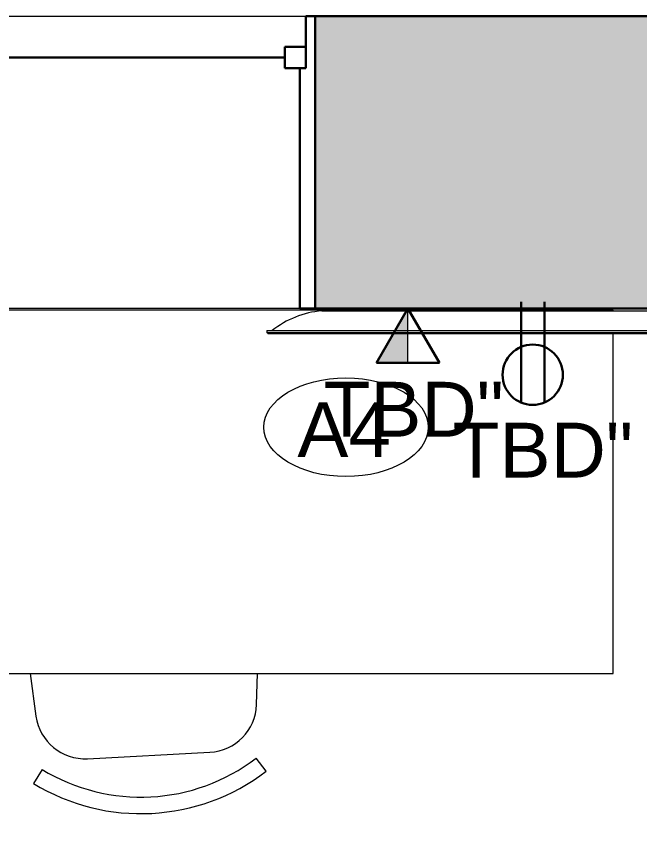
# Model space of a CAD drawing. Header units: inches. Extents: x -1159 to 2819, y -194 to 4438.
# Drawn here: x -926.8 to -875.7, y 747.3 to 813.9 of the extents above; entities that cross this region are included whole.
import ezdxf

# ---------------------------------------------------------------- set-up
doc = ezdxf.new("R2010")
doc.units = ezdxf.units.IN
doc.header["$MEASUREMENT"] = 0
for name, color, linetype, lineweight in [('A-ANNO-NOTE', 131, 'Continuous', 40), ('A-GLAZ', 151, 'Continuous', 18), ('A-WALL', 113, 'Continuous', 18), ('A-WALL-PATT', 111, 'Continuous', 18), ('I-FURN', 30, 'Continuous', 9), ('Q-CASE', 31, 'Continuous', 9), ('Q-SPCQ', 91, 'Continuous', 9), ('Q-SPCQ-IDEN', 132, 'Continuous', 9)]:
    doc.layers.add(name, color=color, linetype=linetype, lineweight=lineweight)
doc.styles.add('Arial', font='arial.ttf', dxfattribs={"height": 4.5})
doc.styles.add('Swis721 Lt BT', font='swissl.ttf', dxfattribs={"height": 4.5})

# ---------------------------------------------------------------- blocks, each defined once
blk = doc.blocks.new('Double Hung - side window 4_ X 4_6_-6972798-3RD FLOOR - POWER _ SIGNAL B')
at = {"layer": 'A-GLAZ', "color": 8, "lineweight": 30}
for p, q in [((-18.75, 12), (-18, 12)), ((-18, 7.75), (-18, 12)), ((18, 7.75), (18, 12)), ((18.75, 12), (18, 12)), ((-18, 9.5), (-18, 7.75)), ((-18, 9.5), (-16.25, 9.5)), ((-16.25, 9.5), (-16.25, 7.75)), ((16.25, 9.5), (16.25, 7.75)), ((18, 9.5), (16.25, 9.5)), ((18, 9.5), (18, 7.75)), ((-16.25, 8.625), (16.25, 8.625)), ((-18, 7.75), (-16.25, 7.75)), ((-18, 7.75), (-17.5, 7.75)), ((-17.5, -12), (-17.5, 7.75)), ((18, 7.75), (16.25, 7.75)), ((17.5, 7.75), (18, 7.75)), ((17.5, 7.75), (17.5, -12)), ((-17.5, -12), (-18.75, -12)), ((17.5, -12), (18.75, -12))]:
    blk.add_line(p, q, dxfattribs=at)
blk = doc.blocks.new('F-Chairs - Side 01-3064985-3RD FLOOR - POWER _ SIGNAL B')
at = {"layer": 'I-FURN'}
for p, q in [((-9.567, -3.524), (-8.802, -4.642)), ((8.802, -4.642), (9.567, -3.524)), ((5.019, -5.319), (-5.019, -5.319)), ((-9.066, -9.03), (-9.288, -11.579)), ((9.373, -12.557), (9.066, -9.03))]:
    blk.add_line(p, q, dxfattribs=at)
for centre, radius, start, end in [((0, -17.506), 16.942, 55.61966, 124.38034), ((0, -17.506), 15.588, 55.61966, 124.38034), ((-5.019, -9.381), 4.062, 90, 175.03026), ((5.019, -9.381), 4.063, 4.96974, 90)]:
    blk.add_arc(centre, radius, start, end, dxfattribs=at)
blk = doc.blocks.new('A-Flat_Screen_TV - OLED 55BGP 55_-4747240-3RD FLOOR - POWER _ SIGNAL B')
at = {"layer": 'Q-SPCQ'}
for p, q in [((-19.699, 1.813), (19.699, 1.813)), ((-24.199, 0.188), (24.199, 0.188)), ((-24.199, 0.188), (-24.199, 0)), ((24.199, 0), (-24.199, 0)), ((-24.137, 0), (-24.137, -0.062)), ((24.137, -0.062), (24.137, 0)), ((24.199, 0), (24.199, 0.188)), ((24.137, -0.062), (-24.137, -0.062))]:
    blk.add_line(p, q, dxfattribs=at)
for centre, start, end in [((-19.1, -5.576), 94.6372, 128.96562), ((19.1, -5.576), 51.03438, 85.3628)]:
    blk.add_arc(centre, 7.413, start, end, dxfattribs=at)
blk = doc.blocks.new('Desk68 - Desk-7130907-3RD FLOOR - POWER _ SIGNAL B')
at = {"layer": 'Q-CASE'}
for p, q in [((2284.146, 451.008), (2205.179, 451.008)), ((2205.179, 451.008), (2205.179, 421.195)), ((2284.146, 450.958), (2284.146, 451.008)), ((2284.146, 421.195), (2284.146, 449.083)), ((2205.179, 421.195), (2284.146, 421.195))]:
    blk.add_line(p, q, dxfattribs=at)
blk = doc.blocks.new('Appliance_Specialty Equipment Tag - Standard-3515593-3RD FLOOR - POWER _ SIGNAL B')
at = {"layer": 'Q-SPCQ-IDEN'}
blk.add_ellipse((-0.0499, 0.0037), major_axis=(-0.1406, 0), ratio=0.600473, dxfattribs=at)

msp = doc.modelspace()

# ---------------------------------------------------------------- hatches: boundary and pattern name
at = {"layer": 'A-ANNO-NOTE', "lineweight": 9}
msp.add_hatch(color=256, dxfattribs=at).paths.add_polyline_path([(-894.689, 785.408), (-894.689, 789.874), (-897.268, 785.408)], flags=0)
at = {"layer": 'A-WALL-PATT', "lineweight": 9}
h = msp.add_hatch(color=7, dxfattribs=at)
h.paths.add_polyline_path([(-875.873, 789.874), (-872.062, 789.874), (-872.062, 813.874), (-902.312, 813.874), (-902.312, 789.874), (-880.828, 789.874)], flags=0)
h.paths.add_polyline_path([(-940.29, 789.874), (-939.812, 789.874), (-939.812, 813.874), (-1035.062, 813.874), (-1035.062, 789.874), (-960.11, 789.874)], flags=0)

# ---------------------------------------------------------------- linework, layer by layer
at = {"layer": 'A-ANNO-NOTE', "lineweight": 30}
for p, q in [((-885.408, 790.422), (-885.408, 782.159)), ((-883.491, 790.422), (-883.491, 782.159)), ((-894.689, 789.874), (-897.268, 785.408)), ((-894.689, 789.874), (-892.111, 785.408)), ((-892.111, 785.408), (-897.268, 785.408))]:
    msp.add_line(p, q, dxfattribs=at)
at = {"layer": 'A-ANNO-NOTE', "lineweight": 9}
for p, q in [((-894.689, 789.874), (-897.268, 785.408)), ((-894.689, 785.408), (-894.689, 789.874)), ((-897.268, 785.408), (-894.689, 785.408))]:
    msp.add_line(p, q, dxfattribs=at)
at = {"layer": 'A-ANNO-NOTE', "lineweight": 30}
msp.add_circle((-884.449, 784.441), 2.475, dxfattribs=at)
at = {"layer": 'A-WALL', "lineweight": 9}
for p, q in [((-939.812, 813.874), (-902.312, 813.874)), ((-902.312, 789.874), (-939.812, 789.874))]:
    msp.add_line(p, q, dxfattribs=at)
at = {"layer": 'A-WALL', "color": 8, "lineweight": 30}
for p, q in [((-872.062, 813.874), (-902.312, 813.874)), ((-902.312, 813.874), (-902.312, 789.874)), ((-902.312, 789.874), (-823.566, 789.874))]:
    msp.add_line(p, q, dxfattribs=at)

# ---------------------------------------------------------------- block references
at = {"layer": 'A-GLAZ'}
msp.add_blockref('Double Hung - side window 4_ X 4_6_-6972798-3RD FLOOR - POWER _ SIGNAL B', (-921.062, 801.874), dxfattribs=at)
at = {"layer": 'I-FURN', "rotation": 183.0000000000005}
msp.add_blockref('F-Chairs - Side 01-3064985-3RD FLOOR - POWER _ SIGNAL B', (-915.7, 747.874), dxfattribs=at)
at = {"layer": 'Q-CASE'}
msp.add_blockref('Desk68 - Desk-7130907-3RD FLOOR - POWER _ SIGNAL B', (-3162.005, 338.728), dxfattribs=at)
at = {"layer": 'Q-SPCQ'}
msp.add_blockref('A-Flat_Screen_TV - OLED 55BGP 55_-4747240-3RD FLOOR - POWER _ SIGNAL B', (-882.071, 787.874), dxfattribs=at)
at = {"layer": 'Q-SPCQ-IDEN', "xscale": 47.99999999999997, "yscale": 47.99999999999997, "zscale": 47.99999999999997}
msp.add_blockref('Appliance_Specialty Equipment Tag - Standard-3515593-3RD FLOOR - POWER _ SIGNAL B', (-897.383, 779.959), dxfattribs=at)

# ---------------------------------------------------------------- texts
at = {"layer": 'A-ANNO-NOTE', "lineweight": 9, "char_height": 4.5, "width": 16.665, "attachment_point": 1, "style": 'Swis721 Lt BT'}
for insert in [(-901.624, 783.862), (-891.017, 780.505)]:
    msp.add_mtext('TBD"', dxfattribs=dict(at, insert=insert))
at = {"layer": 'Q-SPCQ-IDEN', "insert": (-903.772, 782.187), "char_height": 4.5, "width": 9.393, "attachment_point": 1, "style": 'Arial'}
msp.add_mtext('A4', dxfattribs=at)

doc.saveas('drawing.dxf')
